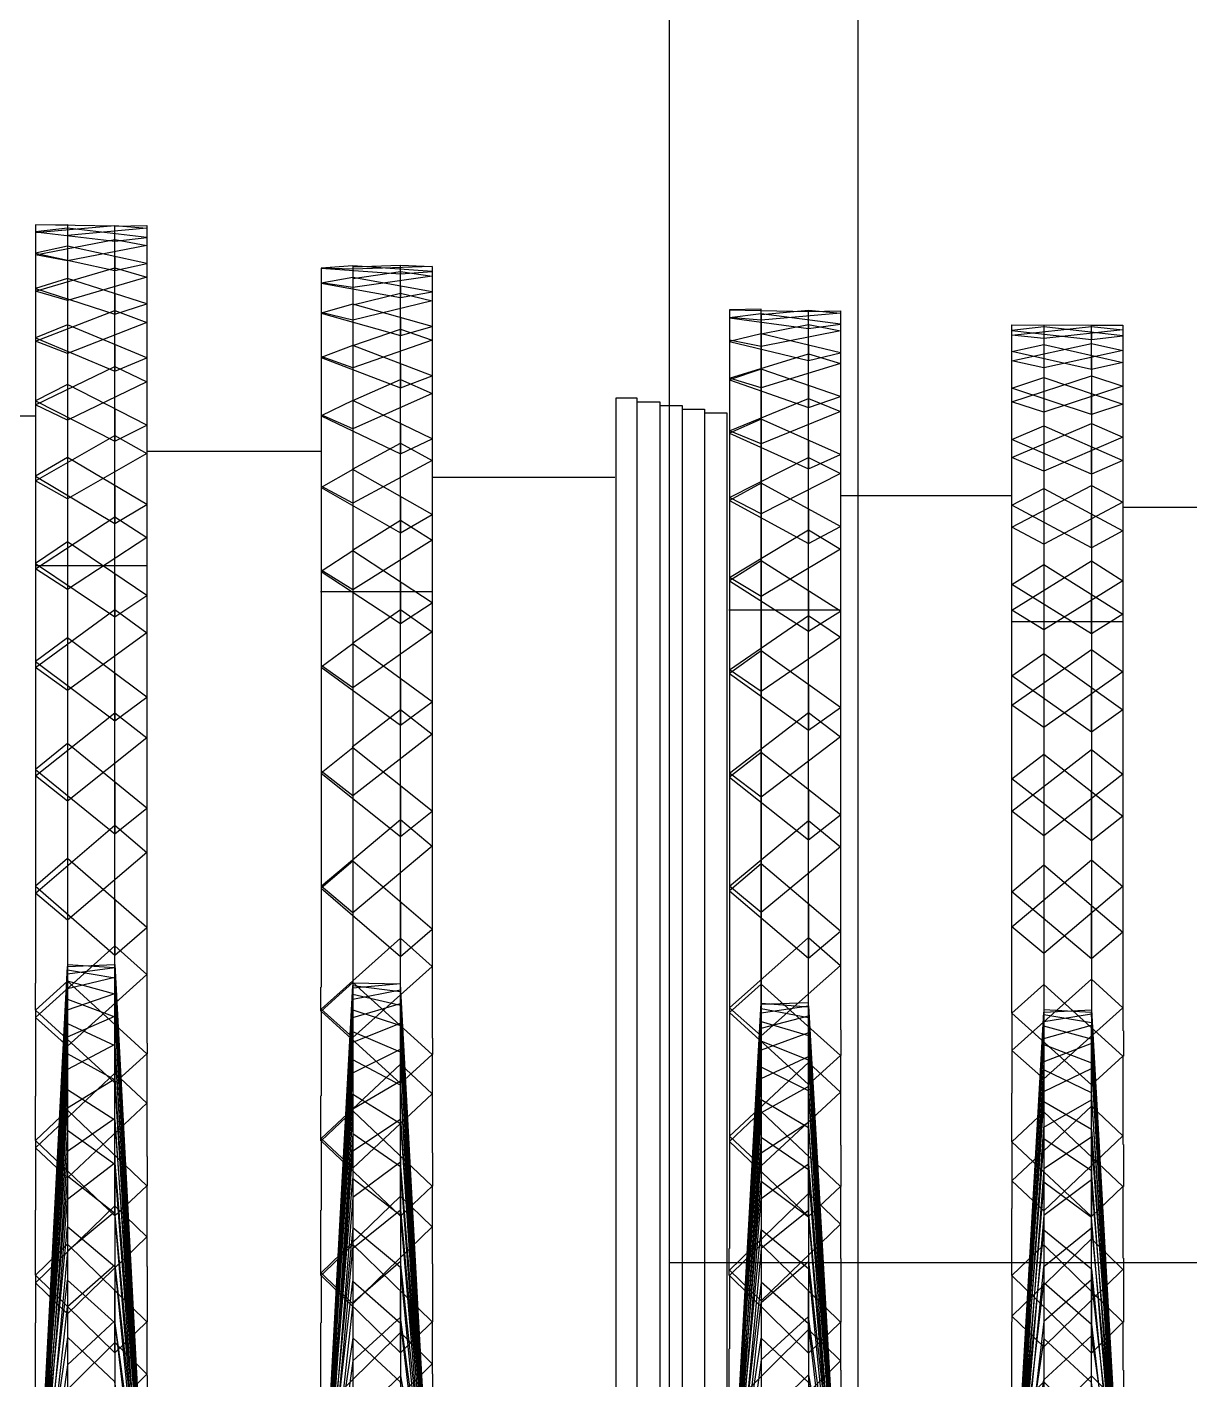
# Model space of a CAD drawing. Header units: millimetres. Extents: x -300 to 383236, y -195106 to -144646.
# Drawn here: x 27835.9 to 27965.5, y -163179.7 to -163029 of the extents above; entities that cross this region are included whole.
import ezdxf

# ---------------------------------------------------------------- set-up
doc = ezdxf.new("R2010")
doc.units = ezdxf.units.MM
doc.header["$LTSCALE"] = 60
doc.layers.add('EQUIPMENT', color=253, linetype='Continuous', lineweight=0)

# ---------------------------------------------------------------- blocks, each defined once
blk = doc.blocks.new('A$Cc6299706')
at = {"layer": 'EQUIPMENT', "lineweight": -3}
for points in [[(-43457.54, 32241.04), (-43439.53, 32218.42), (-43411.53, 32183.24), (-43411.53, 32145.71), (-43411.53, 32117.25), (-43411.53, 32050.09), (-43411.53, 32018.04), (-43411.53, 31939.5), (-43432.53, 31939.5)], [(-43519.13, 31798.39), (-43432.53, 31798.39), (-43432.53, 32115.98), (-43537.92, 32115.98)], [(-43494.33, 32055.01), (-43503.17, 32055.14), (-43499.63, 32055.19), (-43499.63, 31972.54)], [(-43503.17, 32055.14), (-43503.17, 32054.37), (-43503.17, 32052), (-43503.17, 32048.04), (-43503.17, 32042.54), (-43503.17, 32035.54), (-43503.17, 32027.15), (-43503.17, 32017.43), (-43503.17, 32006.5), (-43503.17, 31994.47), (-43503.17, 31981.47), (-43503.17, 31970.66)], [(-43503.17, 32054.28), (-43494.33, 32055.07), (-43490.79, 32054.76), (-43499.63, 32053.97), (-43499.63, 31971.65)], [(-43494.33, 31960.65), (-43494.33, 31959.56), (-43494.33, 31966.04), (-43494.33, 31959.56), (-43494.33, 31966.04), (-43494.33, 31959.56), (-43494.33, 31966.04), (-43494.33, 31959.56), (-43494.33, 31966.04), (-43494.33, 31959.56), (-43494.33, 31973.8), (-43490.79, 31976.87), (-43499.63, 31984.55), (-43503.17, 31981.47), (-43494.33, 31973.8), (-43494.33, 31987.29), (-43490.79, 31990.16), (-43499.63, 31997.35), (-43503.17, 31994.47), (-43494.33, 31987.29), (-43494.33, 31999.89), (-43490.79, 32002.53), (-43499.63, 32009.14), (-43503.17, 32006.5), (-43494.33, 31999.89), (-43494.33, 32011.46), (-43490.79, 32013.85), (-43499.63, 32019.82), (-43503.17, 32017.43), (-43494.33, 32011.46), (-43494.33, 32021.89), (-43490.79, 32023.99), (-43499.63, 32029.24), (-43503.17, 32027.15), (-43494.33, 32021.89), (-43494.33, 32031.05), (-43490.79, 32032.84), (-43499.63, 32037.34), (-43503.17, 32035.54), (-43494.33, 32031.05), (-43494.33, 32038.85), (-43490.79, 32040.32), (-43499.63, 32044.01), (-43503.17, 32042.54), (-43494.33, 32038.85), (-43494.33, 32045.21), (-43490.79, 32046.34), (-43499.63, 32049.17), (-43503.17, 32048.04), (-43494.33, 32045.21), (-43494.33, 32050.05), (-43490.79, 32050.83), (-43499.63, 32052.78), (-43503.17, 32052), (-43494.33, 32050.05), (-43494.33, 32053.33), (-43490.79, 32053.75), (-43499.63, 32054.79), (-43503.17, 32054.37), (-43494.33, 32053.33), (-43494.33, 32055.01), (-43490.79, 32055.06), (-43490.79, 32053.75), (-43490.79, 32050.83), (-43490.79, 32046.34), (-43490.79, 32040.32), (-43490.79, 32032.84), (-43490.79, 32023.99), (-43490.79, 32013.85), (-43490.79, 32002.53), (-43490.79, 31990.16), (-43490.79, 31976.87), (-43490.79, 31963.99)], [(-43499.63, 32054.79), (-43499.63, 31972.72)], [(-43499.63, 32052.78), (-43499.63, 31972.16)], [(-43494.33, 32053.52), (-43494.33, 32053.33), (-43494.33, 32054.17)], [(-43494.33, 32050.35), (-43494.33, 32050.05), (-43494.33, 32051.61), (-43494.33, 32050.05), (-43494.33, 32051.61)], [(-43499.63, 32051.14), (-43499.63, 31970.02)], [(-43462.53, 32047.55), (-43462.53, 32047.06), (-43462.53, 32048.32), (-43462.53, 32047.06), (-43462.53, 32049.68), (-43458.99, 32049.94), (-43467.84, 32050.58), (-43471.36, 32050.32), (-43462.53, 32049.68)], [(-43458.99, 32050.52), (-43467.84, 32050.21), (-43471.36, 32050.33)], [(-43471.36, 32050.32), (-43471.36, 32048.64), (-43471.36, 32045.31), (-43471.36, 32040.36), (-43471.36, 32033.87), (-43471.36, 32025.88), (-43471.36, 32016.52), (-43471.36, 32005.87), (-43471.36, 31994.06), (-43471.36, 31981.23), (-43471.36, 31970.21)], [(-43467.82, 32049.18), (-43462.53, 32049.93), (-43458.99, 32049.43), (-43467.84, 32048.18), (-43471.36, 32048.68)], [(-43467.84, 32050.58), (-43467.84, 31970.65)], [(-43467.84, 32050.21), (-43467.84, 31970.12)], [(-43467.83, 32050.46), (-43462.53, 32050.64)], [(-43462.53, 32049.93), (-43462.53, 32049.68), (-43462.53, 32050.64), (-43458.99, 32050.52), (-43458.99, 32049.94), (-43458.99, 32047.69), (-43458.99, 32043.81), (-43458.99, 32038.33), (-43458.99, 32031.32), (-43458.99, 32022.86), (-43458.99, 32013.04), (-43458.99, 32001.99), (-43458.99, 31989.82), (-43458.99, 31976.67), (-43458.99, 31964.55)], [(-43499.63, 32049.17), (-43499.63, 31970.87)], [(-43462.53, 32043.54), (-43462.53, 32042.81), (-43462.53, 32044.8), (-43462.53, 32042.81), (-43462.53, 32044.8), (-43462.53, 32042.81), (-43462.53, 32047.06), (-43458.99, 32047.69), (-43467.84, 32049.27), (-43471.36, 32048.64), (-43462.53, 32047.06)], [(-43467.84, 32049.27), (-43467.84, 31970.42)], [(-43467.84, 32048.18), (-43467.84, 31968.84)], [(-43499.63, 32046.73), (-43499.63, 31967.69)], [(-43494.33, 32045.62), (-43494.33, 32045.21), (-43494.33, 32047.47), (-43494.33, 32045.21), (-43494.33, 32047.47), (-43494.33, 32045.21), (-43494.33, 32047.47)], [(-43467.82, 32046.25), (-43462.53, 32047.55), (-43458.99, 32046.68), (-43467.84, 32044.51), (-43471.36, 32045.38)], [(-43462.53, 32037.93), (-43462.53, 32036.97), (-43462.53, 32039.69), (-43462.53, 32036.97), (-43462.53, 32039.69), (-43462.53, 32036.97), (-43462.53, 32039.69), (-43462.53, 32036.97), (-43462.53, 32042.81), (-43458.99, 32043.81), (-43467.84, 32046.3), (-43471.36, 32045.31), (-43462.53, 32042.81)], [(-43467.84, 32046.3), (-43467.84, 31969.43)], [(-43422.33, 31968.28), (-43422.33, 32045.75), (-43425.86, 32045.68), (-43417.03, 32045.49)], [(-43425.86, 32045.68), (-43425.86, 32044.78), (-43425.86, 32042.16), (-43425.86, 32037.86), (-43425.86, 32031.93), (-43425.86, 32024.43), (-43425.86, 32015.47), (-43425.86, 32005.15), (-43425.86, 31993.6), (-43425.86, 31980.96), (-43425.86, 31967.38), (-43425.86, 31953.03), (-43425.86, 31941.09)], [(-43422.33, 32045.16), (-43417.03, 32045.63), (-43413.49, 32045.31), (-43422.33, 32044.53), (-43425.86, 32044.84)], [(-43417.03, 31947.22), (-43417.03, 31944.68), (-43417.03, 31951.35), (-43417.03, 31944.68), (-43417.03, 31951.35), (-43417.03, 31944.68), (-43417.03, 31959.39), (-43413.49, 31962.59), (-43422.33, 31970.57), (-43425.86, 31967.38), (-43417.03, 31959.39), (-43417.03, 31973.44), (-43413.49, 31976.44), (-43422.33, 31983.97), (-43425.86, 31980.96), (-43417.03, 31973.44), (-43417.03, 31986.64), (-43413.49, 31989.43), (-43422.33, 31996.38), (-43425.86, 31993.6), (-43417.03, 31986.64), (-43417.03, 31998.84), (-43413.49, 32001.36), (-43422.33, 32007.67), (-43425.86, 32005.15), (-43417.03, 31998.84), (-43417.03, 32009.88), (-43413.49, 32012.12), (-43422.33, 32017.71), (-43425.86, 32015.47), (-43417.03, 32009.88), (-43417.03, 32019.63), (-43413.49, 32021.55), (-43422.33, 32026.35), (-43425.86, 32024.43), (-43417.03, 32019.63), (-43417.03, 32027.97), (-43413.49, 32029.55), (-43422.33, 32033.5), (-43425.86, 32031.93), (-43417.03, 32027.97), (-43417.03, 32034.8), (-43413.49, 32036.03), (-43422.33, 32039.08), (-43425.86, 32037.86), (-43417.03, 32034.8), (-43417.03, 32040.04), (-43413.49, 32040.89), (-43422.33, 32043), (-43425.86, 32042.16), (-43417.03, 32040.04), (-43417.03, 32043.61), (-43413.49, 32044.08), (-43422.33, 32045.23), (-43425.86, 32044.78), (-43417.03, 32043.61), (-43417.03, 32045.49), (-43413.49, 32045.56), (-43413.49, 32044.08), (-43413.49, 32040.89), (-43413.49, 32036.03), (-43413.49, 32029.55), (-43413.49, 32021.55), (-43413.49, 32012.12), (-43413.49, 32001.36), (-43413.49, 31989.43), (-43413.49, 31976.44), (-43413.49, 31965.46)], [(-43422.33, 32045.23), (-43422.33, 31968.43)], [(-43499.63, 32044.01), (-43499.63, 31968.87)], [(-43467.84, 32044.51), (-43467.84, 31966.83)], [(-43422.33, 32042.99), (-43417.03, 32044.05), (-43413.49, 32043.35), (-43422.33, 32041.59), (-43425.86, 32042.3)], [(-43422.33, 32044.53), (-43422.33, 31967.35)], [(-43417.03, 32044.05), (-43417.03, 32043.61), (-43417.03, 32044.54)], [(-43394.37, 31969.86), (-43394.37, 31980.85), (-43394.37, 31993.43), (-43394.37, 32004.89), (-43394.37, 32015.08), (-43394.37, 32023.9), (-43394.37, 32031.22), (-43394.37, 32036.94), (-43394.37, 32041.02), (-43394.37, 32043.37), (-43394.37, 32043.99), (-43385.52, 32043.96)], [(-43385.52, 32040.61), (-43385.52, 32039.03), (-43385.52, 32042.36), (-43382, 32042.77), (-43390.83, 32043.78), (-43394.37, 32043.37), (-43385.52, 32042.36)], [(-43390.83, 32044), (-43390.83, 31967.42)], [(-43390.83, 32043.78), (-43390.83, 31967.7)], [(-43385.52, 32043.17), (-43385.52, 32042.36), (-43385.52, 32043.96), (-43382, 32043.97), (-43382, 32042.77), (-43382, 32039.82), (-43382, 32035.18), (-43382, 32028.91), (-43382, 32021.07), (-43382, 32011.77), (-43382, 32001.13), (-43382, 31989.28), (-43382, 31976.36), (-43382, 31965.35)], [(-43467.83, 32041.7), (-43462.53, 32043.54), (-43458.99, 32042.31), (-43467.84, 32039.23), (-43471.36, 32040.46)], [(-43422.33, 32043), (-43422.33, 31967.79)], [(-43390.83, 32042.47), (-43390.83, 31966.35)], [(-43499.63, 32040.8), (-43499.63, 31964.68)], [(-43494.33, 32039.38), (-43494.33, 32038.85), (-43494.33, 32041.8), (-43494.33, 32038.85), (-43494.33, 32041.8), (-43494.33, 32038.85), (-43494.33, 32041.8), (-43494.33, 32038.85), (-43494.33, 32041.8)], [(-43462.53, 32030.81), (-43462.53, 32029.62), (-43462.53, 32033.02), (-43462.53, 32029.62), (-43462.53, 32033.02), (-43462.53, 32029.62), (-43462.53, 32033.02), (-43462.53, 32029.62), (-43462.53, 32033.02), (-43462.53, 32029.62), (-43462.53, 32036.97), (-43458.99, 32038.33), (-43467.84, 32041.72), (-43471.36, 32040.36), (-43462.53, 32036.97)], [(-43467.84, 32041.72), (-43467.84, 31967.71)], [(-43422.33, 32041.59), (-43422.33, 31965.66)], [(-43417.03, 32040.76), (-43417.03, 32040.04), (-43417.03, 32041.73), (-43417.03, 32040.04), (-43417.03, 32041.73)], [(-43385.52, 32039.03), (-43394.37, 32041.02), (-43390.83, 32041.81), (-43382, 32039.82), (-43385.52, 32039.03), (-43385.52, 32034.01)], [(-43390.83, 32041.81), (-43390.83, 31967.19)], [(-43467.84, 32039.23), (-43467.84, 31964.1)], [(-43390.83, 32039.21), (-43390.83, 31964.51)], [(-43467.84, 32035.57), (-43462.53, 32037.93), (-43458.99, 32036.36), (-43467.84, 32032.41), (-43471.36, 32033.99)], [(-43422.33, 32039.08), (-43422.33, 31966.38)], [(-43385.52, 32034.01), (-43394.37, 32036.94), (-43390.83, 32038.12), (-43382, 32035.18), (-43385.52, 32034.01), (-43385.52, 32027.37)], [(-43390.83, 32038.12), (-43390.83, 31965.89)], [(-43499.63, 32037.34), (-43499.63, 31966.17)], [(-43422.33, 32036.98), (-43422.33, 31963.21)], [(-43417.03, 32035.81), (-43417.03, 32034.8), (-43417.03, 32037.24), (-43417.03, 32034.8), (-43417.03, 32037.24), (-43417.03, 32034.8), (-43417.03, 32037.24)], [(-43385.52, 32036.36), (-43385.52, 32034.01)], [(-43494.33, 32031.68), (-43494.33, 32031.05), (-43494.33, 32034.64), (-43494.33, 32031.05), (-43494.33, 32034.64), (-43494.33, 32031.05), (-43494.33, 32034.64), (-43494.33, 32031.05), (-43494.33, 32034.64), (-43494.33, 32031.05), (-43494.33, 32034.64)], [(-43462.53, 32022.23), (-43462.53, 32020.84), (-43462.53, 32024.88), (-43462.53, 32020.84), (-43462.53, 32024.88), (-43462.53, 32020.84), (-43462.53, 32024.88), (-43462.53, 32020.84), (-43462.53, 32024.88), (-43462.53, 32020.84), (-43462.53, 32024.88), (-43462.53, 32020.84), (-43462.53, 32029.62), (-43458.99, 32031.32), (-43467.84, 32035.56), (-43471.36, 32033.87), (-43462.53, 32029.62)], [(-43467.84, 32035.56), (-43467.84, 31965.26)], [(-43436.13, 31859.12), (-43436.13, 32035.85), (-43438.53, 32035.85), (-43438.53, 31861.52)], [(-43436.13, 32035.44), (-43433.63, 32035.44), (-43433.63, 31773.57), (-43436.13, 31773.57)], [(-43433.63, 32035.03), (-43431.13, 32035.03), (-43431.13, 31773.97), (-43433.63, 31773.97)], [(-43431.13, 32034.62), (-43428.63, 32034.62), (-43428.63, 31774.39), (-43431.13, 31774.39)], [(-43522.53, 32033.85), (-43503.23, 32033.85)], [(-43499.63, 32033.4), (-43499.63, 31961.03)], [(-43428.63, 32034.21), (-43426.13, 32034.21), (-43426.13, 31774.8), (-43428.63, 31774.8)], [(-43422.33, 32033.5), (-43422.33, 31964.21)], [(-43390.83, 32034.26), (-43390.83, 31961.92)], [(-43467.84, 32032.41), (-43467.84, 31960.69)], [(-43385.52, 32027.37), (-43394.37, 32031.22), (-43390.83, 32032.76), (-43382, 32028.91), (-43385.52, 32027.37), (-43385.52, 32019.18)], [(-43390.83, 32032.76), (-43390.83, 31963.82)], [(-43467.85, 32027.94), (-43462.53, 32030.81), (-43458.99, 32028.9), (-43467.84, 32024.13), (-43471.36, 32026.04)], [(-43422.33, 32030.74), (-43422.33, 31960.05)], [(-43417.03, 32029.24), (-43417.03, 32027.97), (-43417.03, 32031.13), (-43417.03, 32027.97), (-43417.03, 32031.13), (-43417.03, 32027.97), (-43417.03, 32031.13), (-43417.03, 32027.97), (-43417.03, 32031.13)], [(-43385.52, 32030.44), (-43385.52, 32027.37)], [(-43385.52, 32030.44), (-43385.52, 32027.37)], [(-43385.52, 32030.44), (-43385.52, 32027.37)], [(-43499.63, 32029.24), (-43499.63, 31962.81)], [(-43490.73, 32029.95), (-43471.43, 32029.95)], [(-43462.53, 32012.31), (-43462.53, 32010.72), (-43462.53, 32015.36), (-43462.53, 32010.72), (-43462.53, 32015.36), (-43462.53, 32010.72), (-43462.53, 32015.36), (-43462.53, 32010.72), (-43462.53, 32015.36), (-43462.53, 32010.72), (-43462.53, 32015.36), (-43462.53, 32010.72), (-43462.53, 32015.36), (-43462.53, 32010.72), (-43462.53, 32020.84), (-43458.99, 32022.86), (-43467.84, 32027.9), (-43471.36, 32025.88), (-43462.53, 32020.84)], [(-43467.84, 32027.9), (-43467.84, 31962.11)], [(-43458.93, 32027.05), (-43443.33, 32027.05), (-43438.63, 32027.05)], [(-43390.83, 32027.69), (-43390.83, 31958.6)], [(-43494.33, 32022.61), (-43494.33, 32021.89), (-43494.33, 32026.1), (-43494.33, 32021.89), (-43494.33, 32026.1), (-43494.33, 32021.89), (-43494.33, 32026.1), (-43494.33, 32021.89), (-43494.33, 32026.1), (-43494.33, 32021.89), (-43494.33, 32026.1), (-43494.33, 32021.89), (-43494.33, 32026.1)], [(-43422.33, 32026.35), (-43422.33, 31961.31)], [(-43385.52, 32019.18), (-43394.37, 32023.9), (-43390.83, 32025.79), (-43382, 32021.07), (-43385.52, 32019.18), (-43385.52, 32009.57)], [(-43390.83, 32025.79), (-43390.83, 31961.02)], [(-43499.63, 32024.61), (-43499.63, 31956.76)], [(-43467.84, 32024.13), (-43467.84, 31956.64)], [(-43413.43, 32025), (-43394.43, 32025)], [(-43422.33, 32022.96), (-43422.33, 31956.21)], [(-43417.03, 32021.15), (-43417.03, 32019.63), (-43417.03, 32023.47), (-43417.03, 32019.63), (-43417.03, 32023.47), (-43417.03, 32019.63), (-43417.03, 32023.47), (-43417.03, 32019.63), (-43417.03, 32023.47), (-43417.03, 32019.63), (-43417.03, 32023.47)], [(-43385.52, 32022.96), (-43385.52, 32019.18)], [(-43385.52, 32022.96), (-43385.52, 32019.18)], [(-43385.52, 32022.96), (-43385.52, 32019.18)], [(-43385.52, 32022.96), (-43385.52, 32019.18)], [(-43385.52, 32022.96), (-43385.52, 32019.18)], [(-43381.93, 32023.71), (-43363.23, 32023.71)], [(-43467.86, 32018.89), (-43462.53, 32022.23), (-43458.99, 32020.02), (-43467.84, 32014.48), (-43471.36, 32016.69)], [(-43499.63, 32019.82), (-43499.63, 31958.82)], [(-43390.83, 32019.58), (-43390.83, 31954.61)], [(-43462.53, 32001.16), (-43462.53, 31999.4), (-43462.53, 32004.58), (-43462.53, 31999.4), (-43462.53, 32004.58), (-43462.53, 31999.4), (-43462.53, 32004.58), (-43462.53, 31999.4), (-43462.53, 32004.58), (-43462.53, 31999.4), (-43462.53, 32004.58), (-43462.53, 31999.4), (-43462.53, 32004.58), (-43462.53, 31999.4), (-43462.53, 32004.58), (-43462.53, 31999.4), (-43462.53, 32010.72), (-43458.99, 32013.04), (-43467.84, 32018.84), (-43471.36, 32016.52), (-43462.53, 32010.72)], [(-43467.84, 32018.84), (-43467.84, 31958.31)], [(-43503.23, 32017.21), (-43490.73, 32017.21)], [(-43422.33, 32017.71), (-43422.33, 31957.71)], [(-43385.52, 32009.57), (-43394.37, 32015.08), (-43390.83, 32017.29), (-43382, 32011.77), (-43385.52, 32009.57), (-43385.52, 31998.62)], [(-43390.83, 32017.29), (-43390.83, 31957.49)], [(-43494.33, 32012.28), (-43494.33, 32011.46), (-43494.33, 32016.24), (-43494.33, 32011.46), (-43494.33, 32016.24), (-43494.33, 32011.46), (-43494.33, 32016.24), (-43494.33, 32011.46), (-43494.33, 32016.24), (-43494.33, 32011.46), (-43494.33, 32016.24), (-43494.33, 32011.46), (-43494.33, 32016.24), (-43494.33, 32011.46), (-43494.33, 32016.24)], [(-43499.63, 32014.53), (-43499.63, 31951.93)], [(-43471.43, 32014.3), (-43458.93, 32014.3)], [(-43467.84, 32014.48), (-43467.84, 31952)], [(-43422.33, 32013.73), (-43422.33, 31951.73)], [(-43417.03, 32011.63), (-43417.03, 32009.88), (-43417.03, 32014.35), (-43417.03, 32009.88), (-43417.03, 32014.35), (-43417.03, 32009.88), (-43417.03, 32014.35), (-43417.03, 32009.88), (-43417.03, 32014.35), (-43417.03, 32009.88), (-43417.03, 32014.35), (-43417.03, 32009.88), (-43417.03, 32014.35)], [(-43385.52, 32013.98), (-43385.52, 32009.57)], [(-43385.52, 32013.98), (-43385.52, 32009.57)], [(-43385.52, 32013.98), (-43385.52, 32009.57)], [(-43385.52, 32013.98), (-43385.52, 32009.57)], [(-43385.52, 32013.98), (-43385.52, 32009.57)], [(-43385.52, 32013.98), (-43385.52, 32009.57)], [(-43385.52, 32013.98), (-43385.52, 32009.57)], [(-43467.88, 32008.53), (-43462.53, 32012.31), (-43458.99, 32009.82), (-43467.84, 32003.58), (-43471.36, 32006.07)], [(-43425.93, 32012.25), (-43413.43, 32012.25)], [(-43394.43, 32010.95), (-43381.93, 32010.95)], [(-43499.63, 32009.14), (-43499.63, 31954.25)], [(-43390.83, 32010.02), (-43390.83, 31949.98)], [(-43462.53, 31988.9), (-43462.53, 31986.99), (-43462.53, 31992.65), (-43462.53, 31986.99), (-43462.53, 31992.65), (-43462.53, 31986.99), (-43462.53, 31992.65), (-43462.53, 31986.99), (-43462.53, 31992.65), (-43462.53, 31986.99), (-43462.53, 31992.65), (-43462.53, 31986.99), (-43462.53, 31992.65), (-43462.53, 31986.99), (-43462.53, 31992.65), (-43462.53, 31986.99), (-43462.53, 31992.65), (-43462.53, 31986.99), (-43462.53, 31999.4), (-43458.99, 32001.99), (-43467.84, 32008.47), (-43471.36, 32005.87), (-43462.53, 31999.4)], [(-43467.84, 32008.47), (-43467.84, 31953.89)], [(-43422.33, 32007.67), (-43422.33, 31953.47)], [(-43385.52, 31998.62), (-43394.37, 32004.89), (-43390.83, 32007.39), (-43382, 32001.13), (-43385.52, 31998.62), (-43385.52, 31986.51)], [(-43390.83, 32007.39), (-43390.83, 31953.31)], [(-43494.33, 32000.78), (-43494.33, 31999.89), (-43494.33, 32005.18), (-43494.33, 31999.89), (-43494.33, 32005.18), (-43494.33, 31999.89), (-43494.33, 32005.18), (-43494.33, 31999.89), (-43494.33, 32005.18), (-43494.33, 31999.89), (-43494.33, 32005.18), (-43494.33, 31999.89), (-43494.33, 32005.18), (-43494.33, 31999.89), (-43494.33, 32005.18), (-43494.33, 31999.89), (-43494.33, 32005.18)], [(-43499.63, 32003.27), (-43499.63, 31946.6)], [(-43467.84, 32003.58), (-43467.84, 31946.8)], [(-43422.33, 32003.16), (-43422.33, 31946.68)], [(-43417.03, 32000.8), (-43417.03, 31998.84), (-43417.03, 32003.89), (-43417.03, 31998.84), (-43417.03, 32003.89), (-43417.03, 31998.84), (-43417.03, 32003.89), (-43417.03, 31998.84), (-43417.03, 32003.89), (-43417.03, 31998.84), (-43417.03, 32003.89), (-43417.03, 31998.84), (-43417.03, 32003.89), (-43417.03, 31998.84), (-43417.03, 32003.89)], [(-43385.52, 32003.63), (-43385.52, 31998.62)], [(-43385.52, 32003.63), (-43385.52, 31998.62)], [(-43385.52, 32003.63), (-43385.52, 31998.62)], [(-43385.52, 32003.63), (-43385.52, 31998.62)], [(-43385.52, 32003.63), (-43385.52, 31998.62)], [(-43385.52, 32003.63), (-43385.52, 31998.62)], [(-43385.52, 32003.63), (-43385.52, 31998.62)], [(-43385.52, 32003.63), (-43385.52, 31998.62)], [(-43385.52, 32003.63), (-43385.52, 31998.62)], [(-43467.9, 31996.98), (-43462.53, 32001.16), (-43458.99, 31998.4), (-43467.84, 31991.53), (-43471.36, 31994.28)], [(-43390.83, 31999.14), (-43390.83, 31944.79)], [(-43499.63, 31997.35), (-43499.63, 31949.16)], [(-43462.53, 31975.67), (-43462.53, 31973.63), (-43462.53, 31979.71), (-43462.53, 31973.63), (-43462.53, 31979.71), (-43462.53, 31973.63), (-43462.53, 31979.71), (-43462.53, 31973.63), (-43462.53, 31979.71), (-43462.53, 31973.63), (-43462.53, 31979.71), (-43462.53, 31973.63), (-43462.53, 31979.71), (-43462.53, 31973.63), (-43462.53, 31979.71), (-43462.53, 31973.63), (-43462.53, 31979.71), (-43462.53, 31973.63), (-43462.53, 31979.71), (-43462.53, 31973.63), (-43462.53, 31986.99), (-43458.99, 31989.82), (-43467.84, 31996.9), (-43471.36, 31994.06), (-43462.53, 31986.99)], [(-43467.84, 31996.9), (-43467.84, 31948.91)], [(-43422.33, 31996.38), (-43422.33, 31948.62)], [(-43385.52, 31986.51), (-43394.37, 31993.43), (-43390.83, 31996.19), (-43382, 31989.28), (-43385.52, 31986.51), (-43385.52, 31973.36)], [(-43390.83, 31996.19), (-43390.83, 31948.51)], [(-43494.33, 31988.26), (-43494.33, 31987.29), (-43494.33, 31993.03), (-43494.33, 31987.29), (-43494.33, 31993.03), (-43494.33, 31987.29), (-43494.33, 31993.03), (-43494.33, 31987.29), (-43494.33, 31993.03), (-43494.33, 31987.29), (-43494.33, 31993.03), (-43494.33, 31987.29), (-43494.33, 31993.03), (-43494.33, 31987.29), (-43494.33, 31993.03), (-43494.33, 31987.29), (-43494.33, 31993.03), (-43494.33, 31987.29), (-43494.33, 31993.03)], [(-43499.63, 31990.95), (-43499.63, 31940.81)], [(-43467.84, 31991.53), (-43467.84, 31941.13)], [(-43422.33, 31991.38), (-43422.33, 31941.1)], [(-43417.03, 31988.79), (-43417.03, 31986.64), (-43417.03, 31992.2), (-43417.03, 31986.64), (-43417.03, 31992.2), (-43417.03, 31986.64), (-43417.03, 31992.2), (-43417.03, 31986.64), (-43417.03, 31992.2), (-43417.03, 31986.64), (-43417.03, 31992.2), (-43417.03, 31986.64), (-43417.03, 31992.2), (-43417.03, 31986.64), (-43417.03, 31992.2), (-43417.03, 31986.64), (-43417.03, 31992.2)], [(-43385.52, 31992.04), (-43385.52, 31986.51)], [(-43385.52, 31992.04), (-43385.52, 31986.51)], [(-43385.52, 31992.04), (-43385.52, 31986.51)], [(-43385.52, 31992.04), (-43385.52, 31986.51)], [(-43385.52, 31992.04), (-43385.52, 31986.51)], [(-43385.52, 31992.04), (-43385.52, 31986.51)], [(-43385.52, 31992.04), (-43385.52, 31986.51)], [(-43385.52, 31992.04), (-43385.52, 31986.51)], [(-43385.52, 31992.04), (-43385.52, 31986.51)], [(-43385.52, 31992.04), (-43385.52, 31986.51)], [(-43385.52, 31992.04), (-43385.52, 31986.51)], [(-43390.83, 31987.07), (-43390.83, 31939.09)], [(-43499.63, 31984.55), (-43499.63, 31943.56)], [(-43462.53, 31961.63), (-43462.53, 31959.48), (-43462.53, 31965.91), (-43462.53, 31959.48), (-43462.53, 31965.91), (-43462.53, 31959.48), (-43462.53, 31965.91), (-43462.53, 31959.48), (-43462.53, 31965.91), (-43462.53, 31959.48), (-43462.53, 31973.63), (-43458.99, 31976.67), (-43467.84, 31984.27), (-43471.36, 31981.23), (-43462.53, 31973.63)], [(-43467.84, 31984.27), (-43467.84, 31943.41)], [(-43422.33, 31983.97), (-43422.33, 31943.23)], [(-43385.52, 31973.36), (-43394.37, 31980.85), (-43390.83, 31983.85), (-43382, 31976.36), (-43385.52, 31973.36), (-43385.52, 31959.35)], [(-43390.83, 31983.85), (-43390.83, 31943.17)], [(-43494.33, 31974.83), (-43494.33, 31973.8), (-43494.33, 31979.94), (-43494.33, 31973.8), (-43494.33, 31979.94), (-43494.33, 31973.8), (-43494.33, 31979.94), (-43494.33, 31973.8), (-43494.33, 31979.94), (-43494.33, 31973.8), (-43494.33, 31979.94), (-43494.33, 31973.8), (-43494.33, 31979.94), (-43494.33, 31973.8), (-43494.33, 31979.94), (-43494.33, 31973.8), (-43494.33, 31979.94), (-43494.33, 31973.8), (-43494.33, 31979.94), (-43494.33, 31973.8), (-43494.33, 31979.94)], [(-43417.03, 31975.75), (-43417.03, 31973.44), (-43417.03, 31979.45), (-43417.03, 31973.44), (-43417.03, 31979.45), (-43417.03, 31973.44), (-43417.03, 31979.45), (-43417.03, 31973.44), (-43417.03, 31979.45), (-43417.03, 31973.44), (-43417.03, 31979.45), (-43417.03, 31973.44), (-43417.03, 31979.45), (-43417.03, 31973.44), (-43417.03, 31979.45), (-43417.03, 31973.44), (-43417.03, 31979.45), (-43417.03, 31973.44), (-43417.03, 31979.45)], [(-43385.52, 31979.35), (-43385.52, 31973.36)], [(-43385.52, 31979.35), (-43385.52, 31973.36)], [(-43385.52, 31979.35), (-43385.52, 31973.36)], [(-43385.52, 31979.35), (-43385.52, 31973.36)], [(-43385.52, 31979.35), (-43385.52, 31973.36)], [(-43385.52, 31979.35), (-43385.52, 31973.36)], [(-43385.52, 31979.35), (-43385.52, 31973.36)], [(-43385.52, 31979.35), (-43385.52, 31973.36)], [(-43385.52, 31979.35), (-43385.52, 31973.36)], [(-43385.52, 31979.35), (-43385.52, 31973.36)], [(-43385.52, 31979.35), (-43385.52, 31973.36)], [(-43385.52, 31979.35), (-43385.52, 31973.36)], [(-43385.52, 31979.35), (-43385.52, 31973.36)], [(-43499.63, 31977.7), (-43499.63, 31934.63)], [(-43467.84, 31978.5), (-43467.84, 31935.04)], [(-43422.33, 31978.54), (-43422.33, 31935.09)], [(-43390.83, 31973.96), (-43390.83, 31932.96)], [(-43503.23, 31970.66), (-43503.23, 31967.65)], [(-43494.33, 31945.86), (-43494.33, 31944.74), (-43494.33, 31951.47), (-43494.33, 31944.74), (-43494.33, 31951.47), (-43494.33, 31944.74), (-43494.33, 31959.56), (-43490.79, 31962.8), (-43499.63, 31970.89), (-43503.17, 31967.65), (-43494.33, 31959.56)], [(-43499.63, 31970.89), (-43499.63, 31937.57)], [(-43471.43, 31970.21), (-43471.43, 31967.53)], [(-43462.53, 31946.93), (-43462.53, 31944.7), (-43462.53, 31951.41), (-43462.53, 31944.7), (-43462.53, 31951.41), (-43462.53, 31944.7), (-43462.53, 31959.48), (-43458.99, 31962.7), (-43467.84, 31970.74), (-43471.36, 31967.53), (-43462.53, 31959.48)], [(-43471.36, 31903.58), (-43467.84, 31960.69), (-43462.53, 31963.31), (-43458.99, 31906.37)], [(-43458.99, 31906.57), (-43462.53, 31959.74), (-43467.84, 31956.64), (-43471.36, 31903.31)], [(-43471.36, 31903.07), (-43467.84, 31952), (-43462.53, 31955.53), (-43458.99, 31906.73)], [(-43458.99, 31906.87), (-43462.53, 31950.74), (-43467.84, 31946.8), (-43471.36, 31902.84)], [(-43471.36, 31902.62), (-43467.84, 31941.13), (-43462.53, 31945.42), (-43458.99, 31906.98)], [(-43458.99, 31907.07), (-43462.53, 31939.64), (-43467.84, 31935.04), (-43471.36, 31902.44)], [(-43471.36, 31903.85), (-43467.84, 31964.1), (-43462.53, 31966.21), (-43458.99, 31906.16)], [(-43458.99, 31905.43), (-43462.53, 31970.59), (-43467.84, 31970.12), (-43471.36, 31904.7)], [(-43471.36, 31905.53), (-43467.84, 31969.43), (-43462.53, 31968.21), (-43458.99, 31904.59)], [(-43458.99, 31903.75), (-43462.53, 31959.32), (-43467.84, 31962.11), (-43471.36, 31906.25)], [(-43471.36, 31906.79), (-43467.84, 31948.91), (-43462.53, 31944.83), (-43458.99, 31902.99)], [(-43458.99, 31902.77), (-43462.53, 31939), (-43467.84, 31943.41), (-43471.36, 31906.92)], [(-43467.84, 31970.74), (-43467.84, 31937.48)], [(-43422.33, 31970.57), (-43422.33, 31937.37)], [(-43394.43, 31969.86), (-43394.43, 31967.32)], [(-43385.52, 31944.66), (-43385.52, 31951.33), (-43385.52, 31944.66), (-43385.52, 31959.35), (-43382, 31962.54), (-43390.83, 31970.51), (-43394.37, 31967.32), (-43385.52, 31959.35), (-43385.52, 31965.73), (-43385.52, 31961.79)], [(-43390.83, 31970.51), (-43390.83, 31937.33)], [(-43503.17, 31967.65), (-43503.17, 31958.06)], [(-43499.63, 31886.37), (-43503.17, 31901.86), (-43500.51, 31904.5), (-43503.16, 31903.73), (-43499.63, 31964.68), (-43494.33, 31967), (-43490.79, 31906.43), (-43493.45, 31904.5), (-43490.79, 31906.61), (-43494.33, 31963.82), (-43499.63, 31961.03), (-43503.16, 31903.46), (-43500.51, 31904.5), (-43503.17, 31901.89), (-43499.63, 31879.66)], [(-43471.36, 31967.53), (-43471.36, 31958.1)], [(-43394.37, 31967.32), (-43394.37, 31958.42)], [(-43394.36, 31906.16), (-43391.72, 31904.5), (-43394.36, 31905.92), (-43394.36, 31905.66), (-43391.72, 31904.5), (-43394.36, 31904.21), (-43390.83, 31964.51), (-43385.52, 31965.97), (-43382, 31905.91), (-43384.64, 31904.5), (-43382, 31905.65), (-43385.52, 31967.23), (-43390.83, 31966.35), (-43394.21, 31907.12)], [(-43394.26, 31907.13), (-43390.83, 31967.19), (-43385.52, 31966.29), (-43382, 31904.79), (-43384.64, 31904.5), (-43382, 31904.49), (-43385.52, 31964.41), (-43390.83, 31965.89), (-43394.27, 31907.13)], [(-43394.23, 31907.12), (-43390.83, 31967.42), (-43385.52, 31967.71), (-43382, 31905.37), (-43384.64, 31904.5), (-43382, 31905.08), (-43385.52, 31967.39), (-43390.83, 31967.7), (-43394.25, 31907.13)], [(-43494.33, 31963.82), (-43494.33, 31966.04), (-43494.33, 31960.01)], [(-43494.33, 31959.88), (-43494.33, 31966.04), (-43494.33, 31963.71)], [(-43462.53, 31963.31), (-43462.53, 31965.91), (-43462.53, 31959.74)], [(-43462.53, 31959.32), (-43462.53, 31965.91), (-43462.53, 31962.96)], [(-43417.03, 31961.84), (-43417.03, 31959.39), (-43417.03, 31965.78), (-43417.03, 31959.39), (-43417.03, 31965.78), (-43417.03, 31959.39), (-43417.03, 31965.78), (-43417.03, 31962.49)], [(-43417.03, 31964.82), (-43417.03, 31965.78), (-43417.03, 31965.12)], [(-43417.03, 31959.39), (-43417.03, 31965.78), (-43417.03, 31959.39), (-43417.03, 31965.78), (-43417.03, 31959.39), (-43417.03, 31965.78), (-43417.03, 31962.1)], [(-43413.43, 31965.46), (-43413.43, 31962.59)], [(-43385.52, 31965.73), (-43385.52, 31959.35)], [(-43385.52, 31965.73), (-43385.52, 31961.15)], [(-43385.52, 31964.41), (-43385.52, 31965.73), (-43385.52, 31963.93)], [(-43385.52, 31965.73), (-43385.52, 31959.35)], [(-43385.52, 31965.73), (-43385.52, 31959.35)], [(-43385.52, 31965.73), (-43385.52, 31959.35)], [(-43385.52, 31965.73), (-43385.52, 31959.35)], [(-43381.93, 31965.35), (-43381.93, 31962.54)], [(-43490.73, 31963.99), (-43490.73, 31962.8)], [(-43467.84, 31964.62), (-43467.84, 31928.59)], [(-43458.93, 31964.55), (-43458.93, 31962.7)], [(-43422.33, 31964.8), (-43422.33, 31928.69)], [(-43394.28, 31907.13), (-43390.83, 31963.82), (-43385.52, 31961.79), (-43382, 31904.2), (-43384.64, 31904.5), (-43382, 31903.9), (-43385.52, 31958.43), (-43390.83, 31961.02), (-43394.3, 31907.13)], [(-43499.63, 31963.65), (-43499.63, 31928.13)], [(-43490.79, 31962.8), (-43490.79, 31951.37)], [(-43458.99, 31962.7), (-43458.99, 31951.76)], [(-43413.49, 31962.59), (-43413.49, 31952.62)], [(-43382, 31962.54), (-43382, 31952.68)], [(-43425.86, 31906.4), (-43422.33, 31957.71), (-43417.03, 31954.58), (-43413.49, 31903.59), (-43416.15, 31904.5), (-43413.49, 31903.87), (-43417.03, 31958.67), (-43422.33, 31961.31), (-43425.86, 31906.19), (-43423.22, 31904.5), (-43425.86, 31906.9), (-43422.33, 31943.23), (-43417.03, 31938.87), (-43413.49, 31902.83), (-43416.15, 31904.5), (-43413.49, 31902.61), (-43417.03, 31932.71), (-43422.33, 31937.37), (-43425.86, 31907.02), (-43423.22, 31904.5), (-43425.86, 31907.02)], [(-43499.63, 31867.1), (-43503.17, 31902.04), (-43500.51, 31904.5), (-43503.16, 31903.22), (-43499.63, 31956.76), (-43494.33, 31960.01), (-43490.79, 31906.77), (-43493.45, 31904.5), (-43490.79, 31906.89), (-43494.33, 31955.6), (-43499.63, 31951.93), (-43503.16, 31902.99), (-43500.51, 31904.5), (-43503.17, 31902.47), (-43499.63, 31851.41)], [(-43390.83, 31959.99), (-43390.83, 31926.47)], [(-43503.23, 31958.06), (-43503.23, 31953.15)], [(-43503.16, 31906.94), (-43499.63, 31943.56), (-43494.33, 31939.1), (-43490.79, 31902.92), (-43493.45, 31904.5), (-43490.79, 31903.15), (-43494.33, 31945), (-43499.63, 31949.16), (-43503.16, 31906.81), (-43500.51, 31904.5), (-43503.16, 31906.49), (-43499.63, 31958.82), (-43494.33, 31955.45), (-43490.79, 31903.66), (-43493.45, 31904.5), (-43490.79, 31903.4), (-43494.33, 31950.48), (-43499.63, 31954.25), (-43503.16, 31906.66)], [(-43471.43, 31958.1), (-43471.43, 31953.09)], [(-43394.43, 31958.42), (-43394.43, 31953)], [(-43494.33, 31944.74), (-43503.17, 31953.15), (-43499.63, 31956.51), (-43490.79, 31948.1), (-43494.33, 31944.74), (-43494.33, 31929.47), (-43494.33, 31936.39), (-43494.33, 31932.82)], [(-43499.63, 31956.51), (-43499.63, 31931.21)], [(-43462.53, 31944.7), (-43471.36, 31953.09), (-43467.84, 31956.45), (-43458.99, 31948.06), (-43462.53, 31944.7), (-43462.53, 31929.47), (-43462.53, 31936.38), (-43462.53, 31932.77)], [(-43467.84, 31956.45), (-43467.84, 31931.16)], [(-43417.03, 31944.68), (-43425.86, 31953.03), (-43422.33, 31956.37), (-43413.49, 31948.02), (-43417.03, 31944.68), (-43417.03, 31929.46), (-43417.03, 31936.36), (-43417.03, 31932.71)], [(-43422.33, 31956.37), (-43422.33, 31931.11)], [(-43385.52, 31931.38), (-43385.52, 31936.35), (-43385.52, 31929.46), (-43385.52, 31944.66), (-43382, 31948), (-43390.83, 31956.34), (-43394.37, 31953), (-43385.52, 31944.66), (-43385.52, 31951.33), (-43385.52, 31948.74)], [(-43394.31, 31907.13), (-43390.83, 31957.49), (-43385.52, 31954.41), (-43382, 31903.62), (-43384.64, 31904.5), (-43382, 31903.35), (-43385.52, 31949.76), (-43390.83, 31953.31), (-43394.32, 31907.13)], [(-43390.83, 31956.34), (-43390.83, 31931.08)], [(-43503.17, 31953.15), (-43503.17, 31945.37)], [(-43471.36, 31953.09), (-43471.36, 31945.37)], [(-43458.93, 31951.76), (-43458.93, 31948.06)], [(-43413.43, 31952.62), (-43413.43, 31948.02)], [(-43394.37, 31953), (-43394.37, 31945.56)], [(-43381.93, 31952.68), (-43381.93, 31948)], [(-43499.63, 31840.84), (-43503.17, 31903.09), (-43500.51, 31904.5), (-43503.16, 31902.77), (-43499.63, 31946.6), (-43494.33, 31950.65), (-43490.79, 31907), (-43493.45, 31904.5), (-43490.79, 31907.08), (-43494.33, 31945.2), (-43499.63, 31940.81), (-43503.16, 31902.56), (-43500.51, 31904.5), (-43503.17, 31903.33), (-43499.63, 31838.63)], [(-43494.33, 31950.65), (-43494.33, 31951.47), (-43494.33, 31945.2)], [(-43494.33, 31945), (-43494.33, 31951.47), (-43494.33, 31950.48)], [(-43490.73, 31951.37), (-43490.73, 31948.1)], [(-43462.53, 31950.74), (-43462.53, 31951.41), (-43462.53, 31945.42)], [(-43462.53, 31944.83), (-43462.53, 31951.41), (-43462.53, 31950.2)], [(-43422.33, 31950.31), (-43422.33, 31922)], [(-43417.03, 31950.52), (-43417.03, 31951.35), (-43417.03, 31945.33)], [(-43417.03, 31944.62), (-43417.03, 31951.35), (-43417.03, 31949.88)], [(-43385.52, 31944.55), (-43385.52, 31951.33), (-43385.52, 31949.76)], [(-43499.63, 31948.98), (-43499.63, 31921.37)], [(-43467.84, 31950.05), (-43467.84, 31921.87)], [(-43490.79, 31948.1), (-43490.79, 31939.11)], [(-43458.99, 31948.06), (-43458.99, 31939.38)], [(-43413.49, 31948.02), (-43413.49, 31940)], [(-43394.34, 31907.13), (-43390.83, 31943.17), (-43385.52, 31938.83), (-43382, 31902.84), (-43384.64, 31904.5), (-43382, 31903.09), (-43385.52, 31944.55), (-43390.83, 31948.51), (-43394.33, 31907.13)], [(-43382, 31948), (-43382, 31940.04)], [(-43503.23, 31945.37), (-43503.23, 31938.12)], [(-43471.43, 31945.37), (-43471.43, 31938.1)], [(-43394.43, 31945.56), (-43394.43, 31938.08)], [(-43390.83, 31945.32), (-43390.83, 31919.71)], [(-43494.33, 31929.47), (-43503.17, 31938.12), (-43499.63, 31941.58), (-43490.79, 31932.94), (-43494.33, 31929.47), (-43494.33, 31913.95)], [(-43499.63, 31941.58), (-43499.63, 31924.56)], [(-43462.53, 31929.47), (-43471.36, 31938.1), (-43467.84, 31941.56), (-43458.99, 31932.92), (-43462.53, 31929.47), (-43462.53, 31913.95)], [(-43467.84, 31941.56), (-43467.84, 31924.54)], [(-43417.03, 31929.46), (-43425.86, 31938.09), (-43422.33, 31941.54), (-43413.49, 31932.91), (-43417.03, 31929.46), (-43417.03, 31913.95)], [(-43422.33, 31941.54), (-43422.33, 31924.52)], [(-43385.52, 31905.38), (-43385.52, 31913.95), (-43382, 31917.46), (-43390.83, 31926.24), (-43394.37, 31922.73), (-43385.52, 31913.95), (-43385.52, 31929.46), (-43382, 31932.91), (-43390.83, 31941.53), (-43394.37, 31938.08), (-43385.52, 31929.46), (-43385.52, 31936.35), (-43385.52, 31932.68)], [(-43390.83, 31941.53), (-43390.83, 31924.51)], [(-43425.93, 31941.09), (-43425.93, 31938.09)], [(-43413.43, 31940), (-43413.43, 31932.91)], [(-43381.93, 31940.04), (-43381.93, 31932.91)], [(-43499.63, 31837.14), (-43503.17, 31903.58), (-43500.51, 31904.5), (-43503.16, 31902.39), (-43499.63, 31934.63), (-43494.33, 31939.3), (-43490.79, 31907.13), (-43493.45, 31904.5), (-43490.79, 31907.15), (-43494.33, 31933.03), (-43499.63, 31928.13), (-43503.16, 31902.24), (-43500.51, 31904.5), (-43503.17, 31903.84), (-43499.63, 31836.37)], [(-43490.73, 31939.11), (-43490.73, 31932.94)], [(-43458.93, 31939.38), (-43458.93, 31932.92)], [(-43503.17, 31938.12), (-43503.17, 31932.84)], [(-43500.51, 31904.5), (-43503.16, 31907.03), (-43499.63, 31937.57), (-43494.33, 31932.82), (-43490.79, 31902.71), (-43493.45, 31904.5), (-43490.79, 31902.52), (-43494.33, 31926.24), (-43499.63, 31931.21), (-43503.16, 31907.1), (-43500.51, 31904.5), (-43503.16, 31906.81)], [(-43471.36, 31938.1), (-43471.36, 31932.83)], [(-43471.36, 31907.03), (-43468.72, 31904.5), (-43471.36, 31907.03), (-43467.84, 31937.48), (-43462.53, 31932.77), (-43458.99, 31902.56), (-43461.65, 31904.5), (-43458.99, 31902.38), (-43462.53, 31926.22), (-43467.84, 31931.16), (-43471.36, 31907.1)], [(-43425.86, 31938.09), (-43425.86, 31929.94)], [(-43394.37, 31938.08), (-43394.37, 31932.95)], [(-43394.34, 31905.77), (-43394.36, 31905.38), (-43391.72, 31904.5), (-43394.36, 31907.02), (-43390.83, 31937.33), (-43385.52, 31932.68), (-43382, 31902.62), (-43384.64, 31904.5), (-43382, 31902.43), (-43385.52, 31926.18), (-43390.83, 31931.08), (-43394.36, 31907.1)], [(-43494.33, 31930.62), (-43494.33, 31929.47), (-43494.33, 31936.39), (-43494.33, 31933.03)], [(-43462.53, 31931.75), (-43462.53, 31929.47), (-43462.53, 31936.38), (-43462.53, 31933.46)], [(-43422.33, 31935.27), (-43422.33, 31915.1)], [(-43417.03, 31932.08), (-43417.03, 31929.46), (-43417.03, 31936.36), (-43417.03, 31933.52)], [(-43499.63, 31933.83), (-43499.63, 31914.43)], [(-43467.84, 31934.95), (-43467.84, 31914.95)], [(-43503.23, 31932.84), (-43503.23, 31922.73)], [(-43490.79, 31932.94), (-43490.79, 31926.96)], [(-43471.43, 31932.83), (-43471.43, 31922.73)], [(-43467.84, 31880.18), (-43471.36, 31901.89), (-43468.72, 31904.5), (-43471.36, 31902.13), (-43467.84, 31921.87), (-43462.53, 31926.93), (-43458.99, 31907.15), (-43461.65, 31904.5), (-43458.99, 31907.12), (-43462.53, 31933.46), (-43467.84, 31928.59), (-43471.36, 31902.27)], [(-43458.99, 31932.92), (-43458.99, 31927.13)], [(-43422.33, 31893.95), (-43425.86, 31901.85), (-43423.22, 31904.5), (-43425.86, 31902.15), (-43422.33, 31922), (-43417.03, 31927.05), (-43413.49, 31907.15), (-43416.15, 31904.5), (-43413.49, 31907.12), (-43417.03, 31933.52), (-43422.33, 31928.69), (-43425.86, 31902.3), (-43423.22, 31904.5), (-43425.86, 31902.3)], [(-43413.49, 31932.91), (-43413.49, 31927.55)], [(-43394.43, 31932.95), (-43394.43, 31922.73)], [(-43382, 31932.91), (-43382, 31927.57)], [(-43425.86, 31907.1), (-43422.33, 31931.11), (-43417.03, 31926.19), (-43413.49, 31902.41), (-43416.15, 31904.5), (-43413.49, 31902.24), (-43417.03, 31919.41), (-43422.33, 31924.52), (-43425.86, 31907.15)], [(-43425.93, 31929.94), (-43425.93, 31922.73)], [(-43390.83, 31930.14), (-43390.83, 31912.76)], [(-43490.73, 31926.96), (-43490.73, 31917.46)], [(-43458.93, 31927.13), (-43458.93, 31917.46)], [(-43413.43, 31927.55), (-43413.43, 31917.46)], [(-43381.93, 31927.57), (-43381.93, 31917.46)]]:
    blk.add_lwpolyline(points, dxfattribs=at)
for points in [[(-43490.79, 32052.84), (-43499.63, 32051.14), (-43503.17, 32051.81), (-43494.33, 32053.52)], [(-43490.79, 32049.32), (-43499.63, 32046.73), (-43503.17, 32047.77), (-43494.33, 32050.35)], [(-43490.79, 32044.25), (-43499.63, 32040.8), (-43503.17, 32042.17), (-43494.33, 32045.62)], [(-43394.37, 32042.85), (-43385.52, 32043.82), (-43382, 32043.44), (-43390.83, 32042.47)], [(-43425.86, 32038.06), (-43417.03, 32040.76), (-43413.49, 32039.68), (-43422.33, 32036.98)], [(-43394.37, 32039.99), (-43385.52, 32041.94), (-43382, 32041.15), (-43390.83, 32039.21)], [(-43385.52, 32039.03), (-43385.52, 32040.61)], [(-43503.17, 32035.11), (-43494.33, 32039.38), (-43490.79, 32037.67), (-43499.63, 32033.4)], [(-43394.37, 32035.43), (-43385.52, 32038.32), (-43382, 32037.16), (-43390.83, 32034.26)], [(-43385.52, 32034.01), (-43385.52, 32036.36)], [(-43385.52, 32034.01), (-43385.52, 32036.36)], [(-43425.86, 32032.19), (-43417.03, 32035.81), (-43413.49, 32034.36), (-43422.33, 32030.74)], [(-43503.17, 32026.63), (-43494.33, 32031.68), (-43490.79, 32029.66), (-43499.63, 32024.61)], [(-43394.37, 32029.22), (-43385.52, 32033.03), (-43382, 32031.5), (-43390.83, 32027.69)], [(-43385.52, 32027.37), (-43385.52, 32030.44)], [(-43385.52, 32027.37), (-43385.52, 32030.44)], [(-43413.49, 32027.45), (-43422.33, 32022.96), (-43425.86, 32024.76), (-43417.03, 32029.24)], [(-43394.37, 32021.45), (-43385.52, 32026.12), (-43382, 32024.25), (-43390.83, 32019.58)], [(-43503.17, 32016.84), (-43494.33, 32022.61), (-43490.79, 32020.3), (-43499.63, 32014.53)], [(-43385.52, 32019.18), (-43385.52, 32022.96)], [(-43385.52, 32019.18), (-43385.52, 32022.96)], [(-43413.49, 32019.03), (-43422.33, 32013.73), (-43425.86, 32015.85), (-43417.03, 32021.15)], [(-43394.37, 32012.21), (-43385.52, 32017.7), (-43382, 32015.5), (-43390.83, 32010.02)], [(-43385.52, 32009.57), (-43385.52, 32013.98)], [(-43385.52, 32009.57), (-43385.52, 32013.98)], [(-43503.17, 32005.85), (-43494.33, 32012.28), (-43490.79, 32009.71), (-43499.63, 32003.27)], [(-43413.49, 32009.21), (-43422.33, 32003.16), (-43425.86, 32005.58), (-43417.03, 32011.63)], [(-43394.37, 32001.62), (-43385.52, 32007.85), (-43382, 32005.36), (-43390.83, 31999.14)], [(-43385.52, 31998.62), (-43385.52, 32003.63)], [(-43385.52, 31998.62), (-43385.52, 32003.63)], [(-43503.17, 31993.76), (-43494.33, 32000.78), (-43490.79, 31997.98), (-43499.63, 31990.95)], [(-43425.86, 31994.07), (-43417.03, 32000.8), (-43413.49, 31998.11), (-43422.33, 31991.38)], [(-43382, 31993.96), (-43390.83, 31987.07), (-43394.37, 31989.82), (-43385.52, 31996.71)], [(-43385.52, 31986.51), (-43385.52, 31992.04)], [(-43385.52, 31986.51), (-43385.52, 31992.04)], [(-43503.17, 31980.71), (-43494.33, 31988.26), (-43490.79, 31985.24), (-43499.63, 31977.7)], [(-43471.36, 31981.47), (-43462.53, 31988.9), (-43458.99, 31985.92), (-43467.84, 31978.5)], [(-43425.86, 31981.47), (-43417.03, 31988.79), (-43413.49, 31985.86), (-43422.33, 31978.54)], [(-43394.37, 31976.95), (-43385.52, 31984.42), (-43382, 31981.43), (-43390.83, 31973.96)], [(-43385.52, 31973.36), (-43385.52, 31979.35)], [(-43385.52, 31973.36), (-43385.52, 31979.35)], [(-43503.17, 31966.85), (-43494.33, 31974.83), (-43490.79, 31971.64), (-43499.63, 31963.65)], [(-43471.36, 31967.77), (-43462.53, 31975.67), (-43458.99, 31972.51), (-43467.84, 31964.62)], [(-43425.86, 31967.92), (-43417.03, 31975.75), (-43413.49, 31972.62), (-43422.33, 31964.8)], [(-43500.51, 31904.5), (-43503.16, 31904.82), (-43499.63, 31972.54), (-43494.33, 31972.75), (-43490.79, 31905.53), (-43493.45, 31904.5), (-43490.79, 31905.78), (-43494.33, 31972.39), (-43499.63, 31971.65), (-43503.16, 31904.54)], [(-43500.51, 31904.5), (-43503.16, 31905.35), (-43499.63, 31972.16), (-43494.33, 31971.26), (-43490.79, 31905.01), (-43493.45, 31904.5), (-43490.79, 31905.28), (-43494.33, 31972.37), (-43499.63, 31972.72), (-43503.16, 31905.08)], [(-43500.51, 31904.5), (-43503.16, 31903.99), (-43499.63, 31967.69), (-43494.33, 31969.5), (-43490.79, 31906.23), (-43493.45, 31904.5), (-43490.79, 31906.02), (-43494.33, 31971.3), (-43499.63, 31970.02), (-43503.16, 31904.26)], [(-43500.51, 31904.5), (-43503.16, 31905.85), (-43499.63, 31968.87), (-43494.33, 31966.91), (-43490.79, 31904.47), (-43493.45, 31904.5), (-43490.79, 31904.74), (-43494.33, 31969.43), (-43499.63, 31970.87), (-43503.16, 31905.61)], [(-43468.72, 31904.5), (-43471.36, 31905.25), (-43467.84, 31970.42), (-43462.53, 31969.75), (-43458.99, 31904.87), (-43461.65, 31904.5), (-43458.99, 31905.16), (-43462.53, 31970.55), (-43467.84, 31970.65), (-43471.36, 31904.98)], [(-43468.72, 31904.5), (-43471.36, 31904.12), (-43467.84, 31966.83), (-43462.53, 31968.41), (-43458.99, 31905.93), (-43461.65, 31904.5), (-43458.99, 31905.68), (-43462.53, 31969.87), (-43467.84, 31968.84), (-43471.36, 31904.41)], [(-43394.37, 31963.17), (-43385.52, 31971.12), (-43382, 31967.93), (-43390.83, 31959.99)], [(-43423.22, 31904.5), (-43425.86, 31904.56), (-43422.33, 31967.35), (-43417.03, 31968.13), (-43413.49, 31905.59), (-43416.15, 31904.5), (-43413.49, 31905.31), (-43417.03, 31968.46), (-43422.33, 31968.28), (-43425.86, 31904.86)], [(-43423.22, 31904.5), (-43425.86, 31905.14), (-43422.33, 31968.43), (-43417.03, 31968.02), (-43413.49, 31905.03), (-43416.15, 31904.5), (-43413.49, 31904.74), (-43417.03, 31966.8), (-43422.33, 31967.79), (-43425.86, 31905.42)], [(-43468.72, 31904.5), (-43471.36, 31905.78), (-43467.84, 31967.71), (-43462.53, 31965.94), (-43458.99, 31904.31), (-43461.65, 31904.5), (-43458.99, 31904.03), (-43462.53, 31962.96), (-43467.84, 31965.26), (-43471.36, 31906.02)], [(-43423.22, 31904.5), (-43425.86, 31904.26), (-43422.33, 31965.66), (-43417.03, 31967.01), (-43413.49, 31905.85), (-43416.15, 31904.5), (-43413.49, 31906.09), (-43417.03, 31965.12), (-43422.33, 31963.21), (-43425.86, 31903.97)], [(-43500.51, 31904.5), (-43503.16, 31906.08), (-43499.63, 31966.17), (-43494.33, 31963.71), (-43490.79, 31904.19), (-43493.45, 31904.5), (-43490.79, 31903.92), (-43494.33, 31959.88), (-43499.63, 31962.81), (-43503.16, 31906.29)], [(-43423.22, 31904.5), (-43425.86, 31905.69), (-43422.33, 31966.38), (-43417.03, 31964.82), (-43413.49, 31904.45), (-43416.15, 31904.5), (-43413.49, 31904.15), (-43417.03, 31962.1), (-43422.33, 31964.21), (-43425.86, 31905.95)], [(-43385.52, 31959.35), (-43385.52, 31965.73)], [(-43385.52, 31959.35), (-43385.52, 31965.73)], [(-43391.72, 31904.5), (-43394.36, 31903.63), (-43390.83, 31958.6), (-43385.52, 31961.15), (-43382, 31906.37), (-43384.64, 31904.5), (-43382, 31906.15), (-43385.52, 31963.93), (-43390.83, 31961.92), (-43394.36, 31903.92)], [(-43423.22, 31904.5), (-43425.86, 31903.69), (-43422.33, 31960.05), (-43417.03, 31962.49), (-43413.49, 31906.32), (-43416.15, 31904.5), (-43413.49, 31906.52), (-43417.03, 31959.16), (-43422.33, 31956.21), (-43425.86, 31903.41)], [(-43458.99, 31958.32), (-43467.84, 31950.05), (-43471.36, 31953.35), (-43462.53, 31961.63)], [(-43425.86, 31953.61), (-43417.03, 31961.84), (-43413.49, 31958.54), (-43422.33, 31950.31)], [(-43503.17, 31952.31), (-43494.33, 31960.65), (-43490.79, 31957.31), (-43499.63, 31948.98)], [(-43468.72, 31904.5), (-43471.36, 31906.45), (-43467.84, 31958.31), (-43462.53, 31955.05), (-43458.99, 31903.49), (-43461.65, 31904.5), (-43458.99, 31903.23), (-43462.53, 31950.2), (-43467.84, 31953.89), (-43471.36, 31906.63)], [(-43382, 31953.64), (-43390.83, 31945.32), (-43394.37, 31948.65), (-43385.52, 31956.98)], [(-43391.72, 31904.5), (-43394.36, 31903.36), (-43390.83, 31954.61), (-43385.52, 31957.67), (-43382, 31906.57), (-43384.64, 31904.5), (-43382, 31906.74), (-43385.52, 31953.5), (-43390.83, 31949.98), (-43394.36, 31903.09)], [(-43423.22, 31904.5), (-43425.86, 31902.91), (-43422.33, 31946.68), (-43417.03, 31950.52), (-43413.49, 31906.85), (-43416.15, 31904.5), (-43413.49, 31906.7), (-43417.03, 31955.14), (-43422.33, 31951.73), (-43425.86, 31903.15)], [(-43423.22, 31904.5), (-43425.86, 31906.76), (-43422.33, 31948.62), (-43417.03, 31944.62), (-43413.49, 31903.07), (-43416.15, 31904.5), (-43413.49, 31903.31), (-43417.03, 31949.88), (-43422.33, 31953.47), (-43425.86, 31906.59)], [(-43385.52, 31944.66), (-43385.52, 31951.33)], [(-43391.72, 31904.5), (-43394.36, 31902.62), (-43390.83, 31939.09), (-43385.52, 31943.41), (-43382, 31907), (-43384.64, 31904.5), (-43382, 31906.88), (-43385.52, 31948.74), (-43390.83, 31944.79), (-43394.36, 31902.85)], [(-43425.86, 31938.69), (-43417.03, 31947.22), (-43413.49, 31943.8), (-43422.33, 31935.27)], [(-43503.17, 31937.27), (-43494.33, 31945.86), (-43490.79, 31942.42), (-43499.63, 31933.83)], [(-43471.36, 31938.38), (-43462.53, 31946.93), (-43458.99, 31943.51), (-43467.84, 31934.95)], [(-43423.22, 31904.5), (-43425.86, 31902.47), (-43422.33, 31935.09), (-43417.03, 31939.64), (-43413.49, 31907.06), (-43416.15, 31904.5), (-43413.49, 31906.97), (-43417.03, 31945.33), (-43422.33, 31941.1), (-43425.86, 31902.68)], [(-43394.37, 31933.58), (-43385.52, 31942.19), (-43382, 31938.75), (-43390.83, 31930.14)], [(-43411.53, 31939.5), (-43411.53, 31869.5), (-43349.53, 31869.5), (-43349.53, 31939.5)], [(-43391.72, 31904.5), (-43394.36, 31902.25), (-43390.83, 31926.47), (-43385.52, 31931.38), (-43382, 31907.14), (-43384.64, 31904.5), (-43382, 31907.09), (-43385.52, 31937.6), (-43390.83, 31932.96), (-43394.36, 31902.43)], [(-43503.17, 31921.86), (-43494.33, 31930.62), (-43490.79, 31927.12), (-43499.63, 31918.36)], [(-43471.36, 31923.01), (-43462.53, 31931.75), (-43458.99, 31928.25), (-43467.84, 31919.51)], [(-43425.86, 31923.34), (-43417.03, 31932.08), (-43413.49, 31928.59), (-43422.33, 31919.85)], [(-43394.37, 31918.15), (-43385.52, 31926.92), (-43382, 31923.41), (-43390.83, 31914.64)]]:
    blk.add_lwpolyline(points, close=True, dxfattribs=at)
blk = doc.blocks.new('A$C44261593')
h = blk.add_hatch()
h.set_pattern_fill('ANSI31', color=253, scale=100)
h.set_pattern_definition([(45, (0, -50460), (-224.5064, 224.5064), [])])
edge = h.paths.add_edge_path()
edge.add_line((-58347.03, -14256), (-58347.03, -14056))
edge.add_line((-58347.03, -14056), (-57547.03, -14056))
edge.add_line((-57547.03, -14056), (-57547.03, -15056))
edge.add_line((-57547.03, -15056), (-60547.03, -15056))
edge.add_line((-60547.03, -15056), (-60547.03, -31056))
edge.add_line((-60547.03, -31056), (-57647.03, -31056))
edge.add_line((-57647.03, -31056), (-57647.03, -32268))
edge.add_line((-57647.03, -32268), (-43347.03, -32268))
edge.add_line((-43347.03, -32268), (-43347.03, -29256))
edge.add_line((-43347.03, -29256), (-34347.03, -29256))
edge.add_line((-34347.03, -29256), (-34347.03, -14206))
edge.add_line((-34347.03, -14206), (-33547.03, -14206))
edge.add_line((-33547.03, -14206), (-33547.03, -29256))
edge.add_line((-33547.03, -29256), (-30497.03, -29256))
edge.add_line((-30497.03, -29256), (-30497.03, -30056))
edge.add_line((-30497.03, -30056), (-30547.03, -30056))
edge.add_line((-30547.03, -30056), (-30547.03, -34906))
edge.add_line((-30547.03, -34906), (-30569.24, -34906))
edge.add_arc((-31589.72, -35133.69), 1045.58, 12.57767, 76.57873)
edge.add_line((-31347.03, -34116.66), (-31347.03, -30056))
edge.add_line((-31347.03, -30056), (-42547.03, -30056))
edge.add_line((-42547.03, -30056), (-42547.03, -34906))
edge.add_line((-42547.03, -34906), (-43347.03, -34906))
edge.add_line((-43347.03, -34906), (-43347.03, -33068))
edge.add_line((-43347.03, -33068), (-57647.03, -33068))
edge.add_line((-57647.03, -33068), (-57647.03, -34906))
edge.add_line((-57647.03, -34906), (-58447.03, -34906))
edge.add_line((-58447.03, -34906), (-58447.03, -31856))
edge.add_line((-58447.03, -31856), (-66197.03, -31856))
edge.add_line((-66197.03, -31856), (-66197.03, -31056))
edge.add_line((-66197.03, -31056), (-61347.03, -31056))
edge.add_line((-61347.03, -31056), (-61347.03, -14256))
edge.add_line((-61347.03, -14256), (-58347.03, -14256))

msp = doc.modelspace()

# ---------------------------------------------------------------- block references
for name, p in [('A$C44261593', (71340, -144646.13)), ('A$Cc6299706', (71340, -195106.13))]:
    msp.add_blockref(name, p)

doc.saveas('drawing.dxf')
